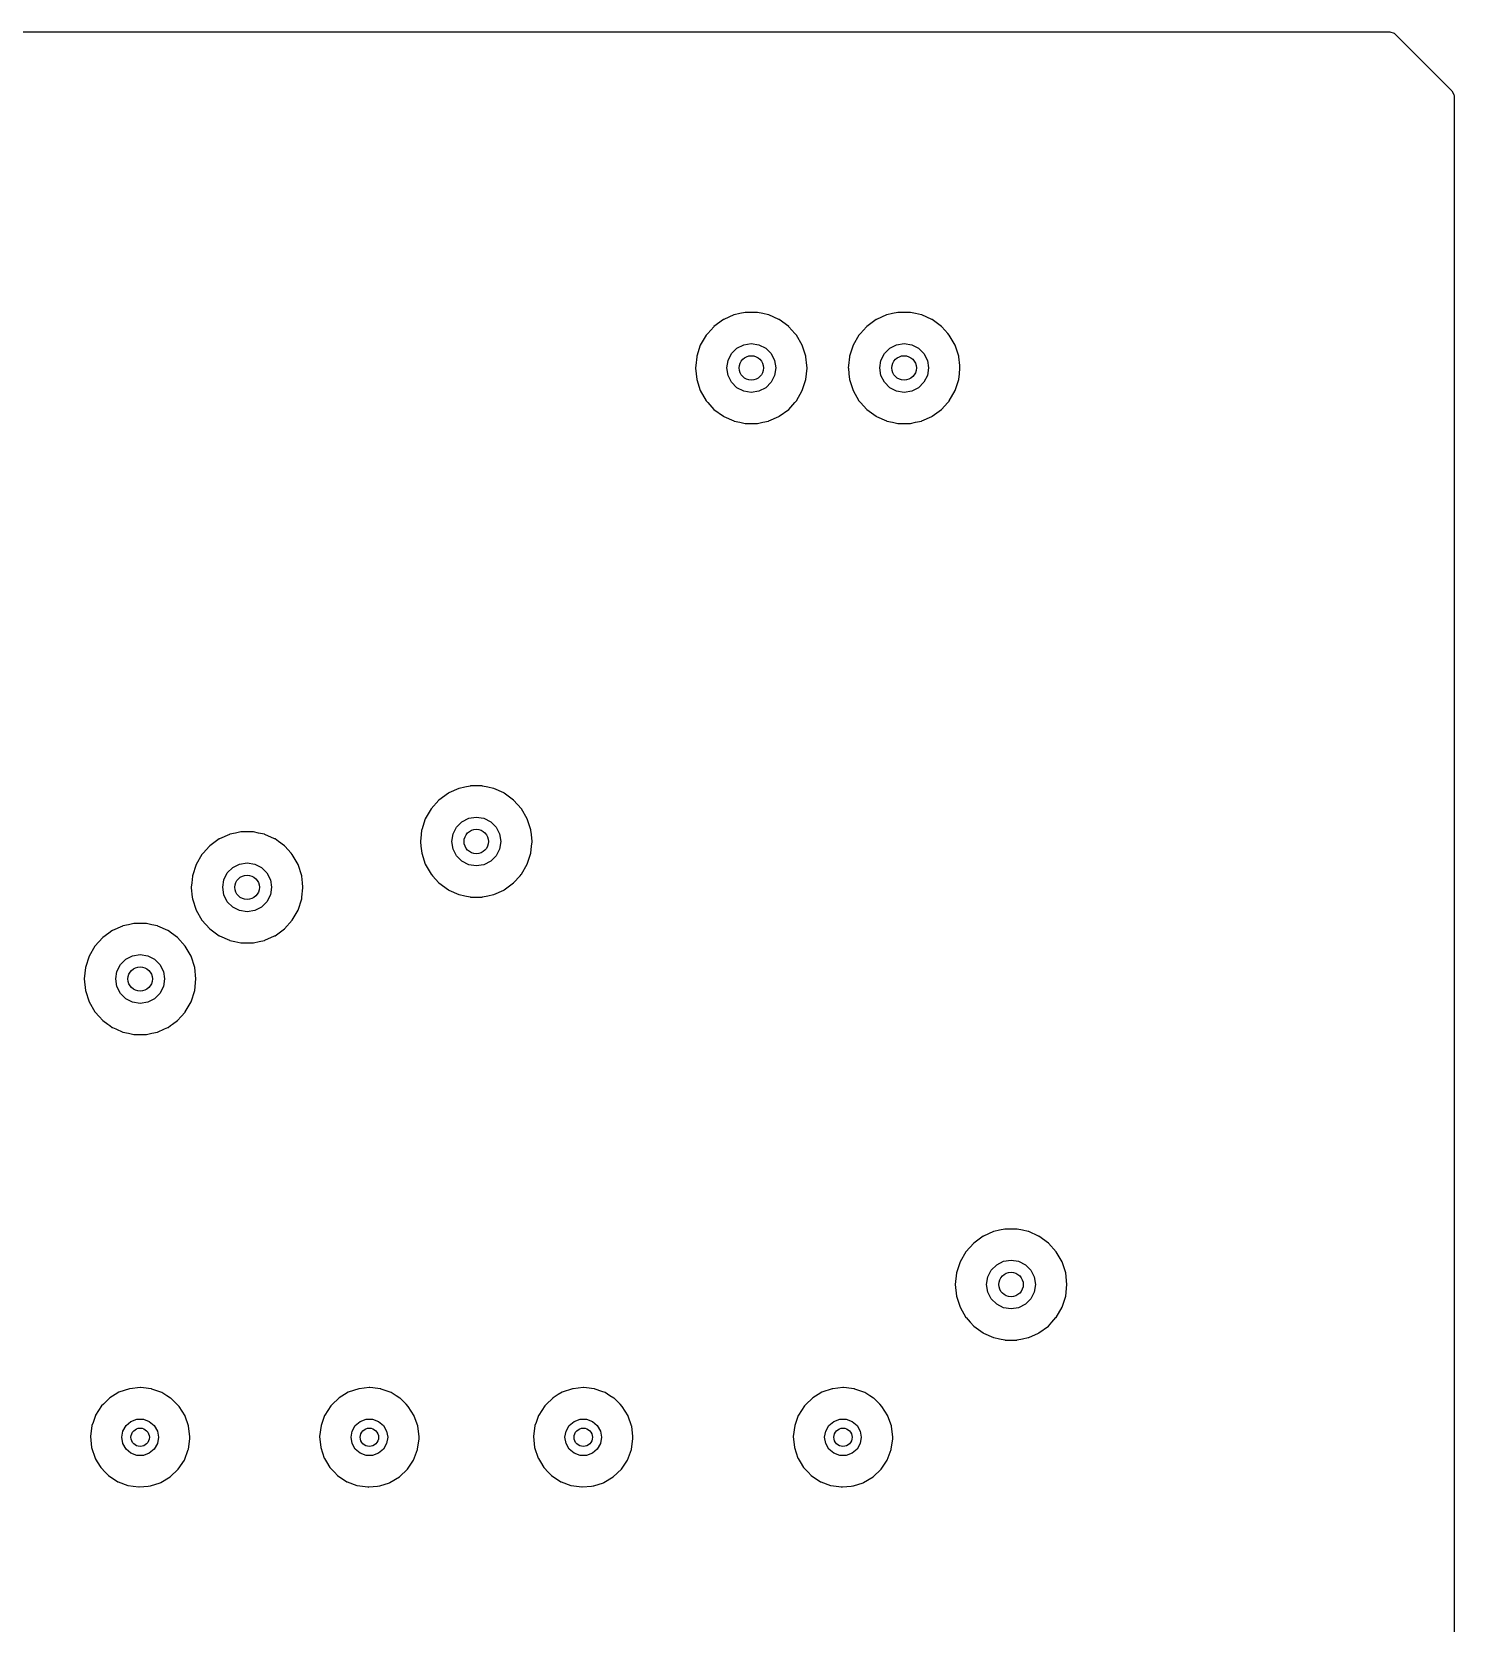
# Model space of a CAD drawing. Extents: x 1.86 to 8.44, y -4.92 to -0.87.
# Drawn here: x 3.67 to 4.587, y -3.889 to -2.864 of the extents above; entities that cross this region are included whole.
import ezdxf

# ---------------------------------------------------------------- set-up
doc = ezdxf.new("R2010")
doc.units = 0
doc.header["$MEASUREMENT"] = 0
doc.layers.add('BLACK', color=7, linetype='CONTINUOUS')

msp = doc.modelspace()

# ---------------------------------------------------------------- linework, layer by layer
at = {"layer": 'BLACK', "linetype": 'CONTINUOUS'}
for p, q in [((2.23338, -2.86417), (4.54519, -2.86417)), ((4.54519, -2.86417), (4.54787, -2.86496)), ((4.54787, -2.86496), (4.5487, -2.86563)), ((4.5487, -2.86563), (4.58516, -2.90209)), ((4.58516, -2.90209), (4.5865, -2.90454)), ((4.5865, -2.90454), (4.58661, -2.9056)), ((4.58661, -2.9056), (4.58661, -4.40945)), ((4.12984, -3.04499), (4.12642, -3.04572)), ((4.1301, -3.04494), (4.12984, -3.04499)), ((4.12984, -3.04499), (4.12984, -3.04499)), ((4.13762, -3.04494), (4.1301, -3.04494)), ((4.13787, -3.04499), (4.13762, -3.04494)), ((4.14129, -3.04572), (4.13787, -3.04499)), ((4.13787, -3.04499), (4.13787, -3.04499)), ((4.22827, -3.04499), (4.22485, -3.04572)), ((4.22852, -3.04494), (4.22827, -3.04499)), ((4.22827, -3.04499), (4.22827, -3.04499)), ((4.23604, -3.04494), (4.22852, -3.04494)), ((4.2363, -3.04499), (4.23604, -3.04494)), ((4.23972, -3.04572), (4.2363, -3.04499)), ((4.2363, -3.04499), (4.2363, -3.04499)), ((4.10962, -3.05417), (4.10577, -3.05845)), ((4.10979, -3.05398), (4.10962, -3.05417)), ((4.10962, -3.05417), (4.10962, -3.05417)), ((4.11588, -3.04956), (4.10979, -3.05398)), ((4.11611, -3.04946), (4.11588, -3.04956)), ((4.12251, -3.04661), (4.11611, -3.04946)), ((4.11611, -3.04946), (4.11611, -3.04946)), ((4.12274, -3.0465), (4.12251, -3.04661)), ((4.12251, -3.04661), (4.12251, -3.04661)), ((4.12642, -3.04572), (4.12274, -3.0465)), ((4.14497, -3.0465), (4.14129, -3.04572)), ((4.14521, -3.04661), (4.14497, -3.0465)), ((4.1516, -3.04946), (4.14521, -3.04661)), ((4.14521, -3.04661), (4.14521, -3.04661)), ((4.15184, -3.04956), (4.1516, -3.04946)), ((4.1516, -3.04946), (4.1516, -3.04946)), ((4.15792, -3.05398), (4.15184, -3.04956)), ((4.1581, -3.05417), (4.15792, -3.05398)), ((4.16195, -3.05845), (4.1581, -3.05417)), ((4.1581, -3.05417), (4.1581, -3.05417)), ((4.20804, -3.05417), (4.2042, -3.05845)), ((4.20822, -3.05398), (4.20804, -3.05417)), ((4.20804, -3.05417), (4.20804, -3.05417)), ((4.2143, -3.04956), (4.20822, -3.05398)), ((4.21454, -3.04946), (4.2143, -3.04956)), ((4.22093, -3.04661), (4.21454, -3.04946)), ((4.21454, -3.04946), (4.21454, -3.04946)), ((4.22117, -3.0465), (4.22093, -3.04661)), ((4.22093, -3.04661), (4.22093, -3.04661)), ((4.22485, -3.04572), (4.22117, -3.0465)), ((4.2434, -3.0465), (4.23972, -3.04572)), ((4.24363, -3.04661), (4.2434, -3.0465)), ((4.25003, -3.04946), (4.24363, -3.04661)), ((4.24363, -3.04661), (4.24363, -3.04661)), ((4.25027, -3.04956), (4.25003, -3.04946)), ((4.25003, -3.04946), (4.25003, -3.04946)), ((4.25635, -3.05398), (4.25027, -3.04956)), ((4.25652, -3.05417), (4.25635, -3.05398)), ((4.26037, -3.05845), (4.25652, -3.05417)), ((4.25652, -3.05417), (4.25652, -3.05417)), ((4.10476, -3.05957), (4.101, -3.06608)), ((4.10577, -3.05845), (4.10476, -3.05957)), ((4.12899, -3.06573), (4.13386, -3.06496)), ((4.13386, -3.06496), (4.13872, -3.06573)), ((4.16295, -3.05957), (4.16195, -3.05845)), ((4.16671, -3.06608), (4.16295, -3.05957)), ((4.20319, -3.05957), (4.19943, -3.06608)), ((4.2042, -3.05845), (4.20319, -3.05957)), ((4.22742, -3.06573), (4.23228, -3.06496)), ((4.23228, -3.06496), (4.23715, -3.06573)), ((4.26138, -3.05957), (4.26037, -3.05845)), ((4.26514, -3.06608), (4.26138, -3.05957)), ((4.09865, -3.07349), (4.09806, -3.07909)), ((4.09868, -3.07323), (4.09865, -3.07349)), ((4.09865, -3.07349), (4.09865, -3.07349)), ((4.101, -3.06608), (4.09868, -3.07323)), ((4.11888, -3.07584), (4.12112, -3.07145)), ((4.12112, -3.07145), (4.1246, -3.06797)), ((4.1246, -3.06797), (4.12899, -3.06573)), ((4.13872, -3.06573), (4.14311, -3.06797)), ((4.14311, -3.06797), (4.1466, -3.07145)), ((4.1466, -3.07145), (4.14884, -3.07584)), ((4.16904, -3.07323), (4.16671, -3.06608)), ((4.16906, -3.07349), (4.16904, -3.07323)), ((4.16906, -3.07349), (4.16906, -3.07349)), ((4.16965, -3.07909), (4.16906, -3.07349)), ((4.19708, -3.07349), (4.19649, -3.07909)), ((4.1971, -3.07323), (4.19708, -3.07349)), ((4.19708, -3.07349), (4.19708, -3.07349)), ((4.19943, -3.06608), (4.1971, -3.07323)), ((4.21731, -3.07584), (4.21954, -3.07145)), ((4.21954, -3.07145), (4.22303, -3.06797)), ((4.22303, -3.06797), (4.22742, -3.06573)), ((4.23715, -3.06573), (4.24154, -3.06797)), ((4.24154, -3.06797), (4.24502, -3.07145)), ((4.24502, -3.07145), (4.24726, -3.07584)), ((4.26746, -3.07323), (4.26514, -3.06608)), ((4.26749, -3.07349), (4.26746, -3.07323)), ((4.26808, -3.07909), (4.26749, -3.07349)), ((4.26749, -3.07349), (4.26749, -3.07349)), ((4.09806, -3.07909), (4.09789, -3.08071)), ((4.09789, -3.08071), (4.09792, -3.08097)), ((4.09792, -3.08097), (4.09829, -3.08446)), ((4.09829, -3.08446), (4.09868, -3.08819)), ((4.11811, -3.08071), (4.11888, -3.07584)), ((4.11888, -3.08558), (4.11811, -3.08071)), ((4.12112, -3.08997), (4.11888, -3.08558)), ((4.14884, -3.08558), (4.1466, -3.08997)), ((4.14884, -3.07584), (4.14961, -3.08071)), ((4.14961, -3.08071), (4.14884, -3.08558)), ((4.16904, -3.08819), (4.16943, -3.08446)), ((4.16943, -3.08446), (4.1698, -3.08097)), ((4.16982, -3.08071), (4.16965, -3.07909)), ((4.1698, -3.08097), (4.16982, -3.08071)), ((4.19649, -3.07909), (4.19632, -3.08071)), ((4.19632, -3.08071), (4.19635, -3.08097)), ((4.19635, -3.08097), (4.19671, -3.08446)), ((4.19671, -3.08446), (4.1971, -3.08819)), ((4.21654, -3.08071), (4.21731, -3.07584)), ((4.21731, -3.08558), (4.21654, -3.08071)), ((4.21954, -3.08997), (4.21731, -3.08558)), ((4.24726, -3.08558), (4.24502, -3.08997)), ((4.24726, -3.07584), (4.24803, -3.08071)), ((4.24803, -3.08071), (4.24726, -3.08558)), ((4.26746, -3.08819), (4.26785, -3.08446)), ((4.26785, -3.08446), (4.26822, -3.08097)), ((4.26825, -3.08071), (4.26808, -3.07909)), ((4.26822, -3.08097), (4.26825, -3.08071)), ((4.09868, -3.08819), (4.101, -3.09534)), ((4.101, -3.09534), (4.10476, -3.10185)), ((4.1246, -3.09345), (4.12112, -3.08997)), ((4.12899, -3.09569), (4.1246, -3.09345)), ((4.13386, -3.09646), (4.12899, -3.09569)), ((4.13872, -3.09569), (4.13386, -3.09646)), ((4.14311, -3.09345), (4.13872, -3.09569)), ((4.1466, -3.08997), (4.14311, -3.09345)), ((4.16295, -3.10185), (4.16671, -3.09534)), ((4.16671, -3.09534), (4.16904, -3.08819)), ((4.1971, -3.08819), (4.19943, -3.09534)), ((4.19943, -3.09534), (4.20319, -3.10185)), ((4.22303, -3.09345), (4.21954, -3.08997)), ((4.22742, -3.09569), (4.22303, -3.09345)), ((4.23228, -3.09646), (4.22742, -3.09569)), ((4.23715, -3.09569), (4.23228, -3.09646)), ((4.24154, -3.09345), (4.23715, -3.09569)), ((4.24502, -3.08997), (4.24154, -3.09345)), ((4.26138, -3.10185), (4.26514, -3.09534)), ((4.26514, -3.09534), (4.26746, -3.08819)), ((4.10476, -3.10185), (4.10494, -3.10204)), ((4.10494, -3.10204), (4.10494, -3.10204)), ((4.10494, -3.10204), (4.10578, -3.10298)), ((4.10578, -3.10298), (4.10979, -3.10744)), ((4.15792, -3.10744), (4.16193, -3.10298)), ((4.16193, -3.10298), (4.16278, -3.10204)), ((4.16278, -3.10204), (4.16295, -3.10185)), ((4.16278, -3.10204), (4.16278, -3.10204)), ((4.20319, -3.10185), (4.20336, -3.10204)), ((4.20336, -3.10204), (4.20336, -3.10204)), ((4.20336, -3.10204), (4.20421, -3.10298)), ((4.20421, -3.10298), (4.20822, -3.10744)), ((4.25635, -3.10744), (4.26036, -3.10298)), ((4.26036, -3.10298), (4.26121, -3.10204)), ((4.26121, -3.10204), (4.26138, -3.10185)), ((4.26121, -3.10204), (4.26121, -3.10204)), ((4.10979, -3.10744), (4.11588, -3.11186)), ((4.11588, -3.11186), (4.11611, -3.11196)), ((4.11611, -3.11196), (4.11611, -3.11196)), ((4.11611, -3.11196), (4.12251, -3.11481)), ((4.12251, -3.11481), (4.12274, -3.11491)), ((4.12274, -3.11491), (4.12642, -3.11569)), ((4.12642, -3.11569), (4.12984, -3.11642)), ((4.12984, -3.11642), (4.12984, -3.11642)), ((4.12984, -3.11642), (4.1301, -3.11648)), ((4.1301, -3.11648), (4.13762, -3.11648)), ((4.13762, -3.11648), (4.13787, -3.11642)), ((4.13787, -3.11642), (4.14129, -3.11569)), ((4.13787, -3.11642), (4.13787, -3.11642)), ((4.14129, -3.11569), (4.14497, -3.11491)), ((4.14497, -3.11491), (4.14521, -3.11481)), ((4.14521, -3.11481), (4.1516, -3.11196)), ((4.1516, -3.11196), (4.15184, -3.11186)), ((4.1516, -3.11196), (4.1516, -3.11196)), ((4.15184, -3.11186), (4.15792, -3.10744)), ((4.20822, -3.10744), (4.2143, -3.11186)), ((4.2143, -3.11186), (4.21454, -3.11196)), ((4.21454, -3.11196), (4.21454, -3.11196)), ((4.21454, -3.11196), (4.22093, -3.11481)), ((4.22093, -3.11481), (4.22117, -3.11491)), ((4.22117, -3.11491), (4.22485, -3.11569)), ((4.22485, -3.11569), (4.22827, -3.11642)), ((4.22827, -3.11642), (4.22827, -3.11642)), ((4.22827, -3.11642), (4.22852, -3.11648)), ((4.22852, -3.11648), (4.23604, -3.11648)), ((4.23604, -3.11648), (4.2363, -3.11642)), ((4.2363, -3.11642), (4.23972, -3.11569)), ((4.2363, -3.11642), (4.2363, -3.11642)), ((4.23972, -3.11569), (4.2434, -3.11491)), ((4.2434, -3.11491), (4.24363, -3.11481)), ((4.24363, -3.11481), (4.25003, -3.11196)), ((4.25003, -3.11196), (4.25027, -3.11186)), ((4.25003, -3.11196), (4.25003, -3.11196)), ((4.25027, -3.11186), (4.25635, -3.10744)), ((3.94534, -3.35173), (3.93895, -3.35457)), ((3.94558, -3.35162), (3.94534, -3.35173)), ((3.94534, -3.35173), (3.94534, -3.35173)), ((3.94926, -3.35084), (3.94558, -3.35162)), ((3.95268, -3.35011), (3.94926, -3.35084)), ((3.95293, -3.35006), (3.95268, -3.35011)), ((3.95268, -3.35011), (3.95268, -3.35011)), ((3.96045, -3.35006), (3.95293, -3.35006)), ((3.96071, -3.35011), (3.96045, -3.35006)), ((3.96413, -3.35084), (3.96071, -3.35011)), ((3.96071, -3.35011), (3.96071, -3.35011)), ((3.96781, -3.35162), (3.96413, -3.35084)), ((3.96804, -3.35173), (3.96781, -3.35162)), ((3.97444, -3.35457), (3.96804, -3.35173)), ((3.96804, -3.35173), (3.96804, -3.35173)), ((3.93263, -3.3591), (3.9276, -3.36469)), ((3.93871, -3.35468), (3.93263, -3.3591)), ((3.93895, -3.35457), (3.93871, -3.35468)), ((3.93895, -3.35457), (3.93895, -3.35457)), ((3.97468, -3.35468), (3.97444, -3.35457)), ((3.97444, -3.35457), (3.97444, -3.35457)), ((3.98076, -3.3591), (3.97468, -3.35468)), ((3.98579, -3.36469), (3.98076, -3.3591)), ((3.92384, -3.3712), (3.92151, -3.37835)), ((3.9276, -3.36469), (3.92384, -3.3712)), ((3.94395, -3.37657), (3.94744, -3.37309)), ((3.94744, -3.37309), (3.95183, -3.37085)), ((3.95183, -3.37085), (3.95669, -3.37008)), ((3.95669, -3.37008), (3.96156, -3.37085)), ((3.96156, -3.37085), (3.96595, -3.37309)), ((3.96595, -3.37309), (3.96943, -3.37657)), ((3.98955, -3.3712), (3.98579, -3.36469)), ((3.99187, -3.37835), (3.98955, -3.3712)), ((3.7977, -3.38126), (3.79131, -3.3841)), ((3.79794, -3.38115), (3.7977, -3.38126)), ((3.7977, -3.38126), (3.7977, -3.38126)), ((3.80162, -3.38037), (3.79794, -3.38115)), ((3.80504, -3.37964), (3.80162, -3.38037)), ((3.8053, -3.37959), (3.80504, -3.37964)), ((3.80504, -3.37964), (3.80504, -3.37964)), ((3.81281, -3.37959), (3.8053, -3.37959)), ((3.81307, -3.37964), (3.81281, -3.37959)), ((3.81649, -3.38037), (3.81307, -3.37964)), ((3.81307, -3.37964), (3.81307, -3.37964)), ((3.82017, -3.38115), (3.81649, -3.38037)), ((3.82041, -3.38126), (3.82017, -3.38115)), ((3.8268, -3.3841), (3.82041, -3.38126)), ((3.82041, -3.38126), (3.82041, -3.38126)), ((3.92121, -3.38126), (3.92073, -3.38583)), ((3.92149, -3.37861), (3.92121, -3.38126)), ((3.92151, -3.37835), (3.92149, -3.37861)), ((3.92149, -3.37861), (3.92149, -3.37861)), ((3.94094, -3.38583), (3.94172, -3.38096)), ((3.94172, -3.38096), (3.94395, -3.37657)), ((3.96943, -3.37657), (3.97167, -3.38096)), ((3.97167, -3.38096), (3.97244, -3.38583)), ((3.9919, -3.37861), (3.99187, -3.37835)), ((3.99218, -3.38126), (3.9919, -3.37861)), ((3.9919, -3.37861), (3.9919, -3.37861)), ((3.99266, -3.38583), (3.99218, -3.38126)), ((3.78078, -3.3933), (3.77996, -3.39421)), ((3.78482, -3.38882), (3.78078, -3.3933)), ((3.78499, -3.38863), (3.78482, -3.38882)), ((3.78482, -3.38882), (3.78482, -3.38882)), ((3.79107, -3.38421), (3.78499, -3.38863)), ((3.79131, -3.3841), (3.79107, -3.38421)), ((3.79131, -3.3841), (3.79131, -3.3841)), ((3.82704, -3.38421), (3.8268, -3.3841)), ((3.8268, -3.3841), (3.8268, -3.3841)), ((3.82927, -3.38583), (3.82704, -3.38421)), ((3.83312, -3.38863), (3.82927, -3.38583)), ((3.83329, -3.38882), (3.83312, -3.38863)), ((3.83733, -3.3933), (3.83329, -3.38882)), ((3.83329, -3.38882), (3.83329, -3.38882)), ((3.83815, -3.39421), (3.83733, -3.3933)), ((3.92073, -3.38583), (3.92076, -3.38609)), ((3.92076, -3.38609), (3.92104, -3.38882)), ((3.92104, -3.38882), (3.92151, -3.3933)), ((3.92151, -3.3933), (3.92384, -3.40045)), ((3.94172, -3.39069), (3.94094, -3.38583)), ((3.94395, -3.39508), (3.94172, -3.39069)), ((3.97167, -3.39069), (3.96943, -3.39508)), ((3.97244, -3.38583), (3.97167, -3.39069)), ((3.98955, -3.40045), (3.99187, -3.3933)), ((3.99187, -3.3933), (3.99234, -3.38882)), ((3.99234, -3.38882), (3.99263, -3.38609)), ((3.99263, -3.38609), (3.99266, -3.38583)), ((3.7762, -3.40073), (3.77388, -3.40788)), ((3.77996, -3.39421), (3.7762, -3.40073)), ((3.79631, -3.4061), (3.7998, -3.40261)), ((3.7998, -3.40261), (3.80419, -3.40038)), ((3.80419, -3.40038), (3.80906, -3.39961)), ((3.80906, -3.39961), (3.81392, -3.40038)), ((3.81392, -3.40038), (3.81831, -3.40261)), ((3.81831, -3.40261), (3.8218, -3.4061)), ((3.84191, -3.40073), (3.83815, -3.39421)), ((3.84423, -3.40788), (3.84191, -3.40073)), ((3.92384, -3.40045), (3.9276, -3.40697)), ((3.94744, -3.39857), (3.94395, -3.39508)), ((3.95183, -3.4008), (3.94744, -3.39857)), ((3.95669, -3.40157), (3.95183, -3.4008)), ((3.96156, -3.4008), (3.95669, -3.40157)), ((3.96595, -3.39857), (3.96156, -3.4008)), ((3.96943, -3.39508), (3.96595, -3.39857)), ((3.98579, -3.40697), (3.98955, -3.40045)), ((3.77338, -3.41255), (3.77309, -3.41535)), ((3.77385, -3.40814), (3.77338, -3.41255)), ((3.77388, -3.40788), (3.77385, -3.40814)), ((3.77385, -3.40814), (3.77385, -3.40814)), ((3.79331, -3.41535), (3.79408, -3.41049)), ((3.79408, -3.41049), (3.79631, -3.4061)), ((3.8218, -3.4061), (3.82403, -3.41049)), ((3.82403, -3.41049), (3.8248, -3.41535)), ((3.84426, -3.40814), (3.84423, -3.40788)), ((3.84473, -3.41255), (3.84426, -3.40814)), ((3.84426, -3.40814), (3.84426, -3.40814)), ((3.84502, -3.41535), (3.84473, -3.41255)), ((3.9276, -3.40697), (3.92777, -3.40716)), ((3.92777, -3.40716), (3.92777, -3.40716)), ((3.92777, -3.40716), (3.9285, -3.40797)), ((3.9285, -3.40797), (3.93263, -3.41255)), ((3.93263, -3.41255), (3.93871, -3.41697)), ((3.97468, -3.41697), (3.98076, -3.41255)), ((3.98076, -3.41255), (3.98488, -3.40797)), ((3.98488, -3.40797), (3.98562, -3.40716)), ((3.98562, -3.40716), (3.98579, -3.40697)), ((3.98562, -3.40716), (3.98562, -3.40716)), ((3.77309, -3.41535), (3.77312, -3.41561)), ((3.77312, -3.41561), (3.77375, -3.42164)), ((3.77375, -3.42164), (3.77388, -3.42283)), ((3.77388, -3.42283), (3.7762, -3.42998)), ((3.79408, -3.42022), (3.79331, -3.41535)), ((3.79631, -3.42461), (3.79408, -3.42022)), ((3.82403, -3.42022), (3.8218, -3.42461)), ((3.8248, -3.41535), (3.82403, -3.42022)), ((3.84191, -3.42998), (3.84423, -3.42283)), ((3.84423, -3.42283), (3.84436, -3.42164)), ((3.84436, -3.42164), (3.84499, -3.41561)), ((3.84499, -3.41561), (3.84502, -3.41535)), ((3.93871, -3.41697), (3.93895, -3.41708)), ((3.93895, -3.41708), (3.93895, -3.41708)), ((3.93895, -3.41708), (3.94534, -3.41993)), ((3.94534, -3.41993), (3.94558, -3.42003)), ((3.94558, -3.42003), (3.94926, -3.42081)), ((3.94926, -3.42081), (3.95268, -3.42154)), ((3.95268, -3.42154), (3.95268, -3.42154)), ((3.95268, -3.42154), (3.95293, -3.42159)), ((3.95293, -3.42159), (3.96045, -3.42159)), ((3.96045, -3.42159), (3.96071, -3.42154)), ((3.96071, -3.42154), (3.96413, -3.42081)), ((3.96071, -3.42154), (3.96071, -3.42154)), ((3.96413, -3.42081), (3.96781, -3.42003)), ((3.96781, -3.42003), (3.96804, -3.41993)), ((3.96804, -3.41993), (3.97444, -3.41708)), ((3.97444, -3.41708), (3.97468, -3.41697)), ((3.97444, -3.41708), (3.97444, -3.41708)), ((3.7762, -3.42998), (3.77996, -3.43649)), ((3.7998, -3.42809), (3.79631, -3.42461)), ((3.80419, -3.43033), (3.7998, -3.42809)), ((3.80906, -3.4311), (3.80419, -3.43033)), ((3.81392, -3.43033), (3.80906, -3.4311)), ((3.81831, -3.42809), (3.81392, -3.43033)), ((3.8218, -3.42461), (3.81831, -3.42809)), ((3.83815, -3.43649), (3.84191, -3.42998)), ((3.71999, -3.44485), (3.71609, -3.44768)), ((3.72196, -3.44342), (3.71999, -3.44485)), ((3.72218, -3.44326), (3.72196, -3.44342)), ((3.72196, -3.44342), (3.72196, -3.44342)), ((3.72241, -3.44316), (3.72218, -3.44326)), ((3.72881, -3.44031), (3.72241, -3.44316)), ((3.72241, -3.44316), (3.72241, -3.44316)), ((3.72904, -3.4402), (3.72881, -3.44031)), ((3.72881, -3.44031), (3.72881, -3.44031)), ((3.73272, -3.43942), (3.72904, -3.4402)), ((3.73614, -3.4387), (3.73272, -3.43942)), ((3.7364, -3.43864), (3.73614, -3.4387)), ((3.73614, -3.4387), (3.73614, -3.4387)), ((3.74392, -3.43864), (3.7364, -3.43864)), ((3.74417, -3.4387), (3.74392, -3.43864)), ((3.74759, -3.43942), (3.74417, -3.4387)), ((3.74417, -3.4387), (3.74417, -3.4387)), ((3.75127, -3.4402), (3.74759, -3.43942)), ((3.75151, -3.44031), (3.75127, -3.4402)), ((3.7579, -3.44316), (3.75151, -3.44031)), ((3.75151, -3.44031), (3.75151, -3.44031)), ((3.75814, -3.44326), (3.7579, -3.44316)), ((3.7579, -3.44316), (3.7579, -3.44316)), ((3.75835, -3.44342), (3.75814, -3.44326)), ((3.76032, -3.44485), (3.75835, -3.44342)), ((3.75835, -3.44342), (3.75835, -3.44342)), ((3.76422, -3.44768), (3.76032, -3.44485)), ((3.77996, -3.43649), (3.78499, -3.44208)), ((3.78499, -3.44208), (3.79107, -3.4465)), ((3.82704, -3.4465), (3.83312, -3.44208)), ((3.83312, -3.44208), (3.83815, -3.43649)), ((3.71106, -3.45327), (3.7073, -3.45978)), ((3.71609, -3.44768), (3.71106, -3.45327)), ((3.76925, -3.45327), (3.76422, -3.44768)), ((3.77301, -3.45978), (3.76925, -3.45327)), ((3.79107, -3.4465), (3.79131, -3.44661)), ((3.79131, -3.44661), (3.79131, -3.44661)), ((3.79131, -3.44661), (3.7977, -3.44945)), ((3.7977, -3.44945), (3.79794, -3.44956)), ((3.79794, -3.44956), (3.80121, -3.45025)), ((3.80121, -3.45025), (3.80504, -3.45107)), ((3.80504, -3.45107), (3.80504, -3.45107)), ((3.80504, -3.45107), (3.8053, -3.45112)), ((3.8053, -3.45112), (3.81281, -3.45112)), ((3.81281, -3.45112), (3.81307, -3.45107)), ((3.81307, -3.45107), (3.8169, -3.45025)), ((3.81307, -3.45107), (3.81307, -3.45107)), ((3.8169, -3.45025), (3.82017, -3.44956)), ((3.82017, -3.44956), (3.82041, -3.44945)), ((3.82041, -3.44945), (3.8268, -3.44661)), ((3.8268, -3.44661), (3.82704, -3.4465)), ((3.8268, -3.44661), (3.8268, -3.44661)), ((3.7073, -3.45978), (3.70498, -3.46693)), ((3.72518, -3.46954), (3.72742, -3.46515)), ((3.72742, -3.46515), (3.7309, -3.46167)), ((3.7309, -3.46167), (3.73529, -3.45943)), ((3.73529, -3.45943), (3.74016, -3.45866)), ((3.74016, -3.45866), (3.74502, -3.45943)), ((3.74502, -3.45943), (3.74941, -3.46167)), ((3.74941, -3.46167), (3.7529, -3.46515)), ((3.7529, -3.46515), (3.75513, -3.46954)), ((3.77534, -3.46693), (3.77301, -3.45978)), ((3.70498, -3.46693), (3.70419, -3.47441)), ((3.70419, -3.47441), (3.70498, -3.48189)), ((3.72441, -3.47441), (3.72518, -3.46954)), ((3.72518, -3.47928), (3.72441, -3.47441)), ((3.75513, -3.46954), (3.75591, -3.47441)), ((3.75591, -3.47441), (3.75513, -3.47928)), ((3.77612, -3.47441), (3.77534, -3.46693)), ((3.77534, -3.48189), (3.77612, -3.47441)), ((3.70498, -3.48189), (3.7073, -3.48904)), ((3.72742, -3.48367), (3.72518, -3.47928)), ((3.7309, -3.48715), (3.72742, -3.48367)), ((3.7529, -3.48367), (3.74941, -3.48715)), ((3.75513, -3.47928), (3.7529, -3.48367)), ((3.77301, -3.48904), (3.77534, -3.48189)), ((3.7073, -3.48904), (3.71106, -3.49555)), ((3.71106, -3.49555), (3.71124, -3.49574)), ((3.71124, -3.49574), (3.71124, -3.49574)), ((3.71124, -3.49574), (3.71379, -3.49858)), ((3.73529, -3.48939), (3.7309, -3.48715)), ((3.74016, -3.49016), (3.73529, -3.48939)), ((3.74502, -3.48939), (3.74016, -3.49016)), ((3.74941, -3.48715), (3.74502, -3.48939)), ((3.76653, -3.49858), (3.76908, -3.49574)), ((3.76908, -3.49574), (3.76925, -3.49555)), ((3.76908, -3.49574), (3.76908, -3.49574)), ((3.76925, -3.49555), (3.77301, -3.48904)), ((3.71379, -3.49858), (3.71609, -3.50114)), ((3.71609, -3.50114), (3.71939, -3.50353)), ((3.71939, -3.50353), (3.72066, -3.50446)), ((3.72066, -3.50446), (3.72218, -3.50556)), ((3.72218, -3.50556), (3.72241, -3.50566)), ((3.72241, -3.50566), (3.72241, -3.50566)), ((3.72241, -3.50566), (3.72443, -3.50656)), ((3.75588, -3.50656), (3.7579, -3.50566)), ((3.7579, -3.50566), (3.75814, -3.50556)), ((3.7579, -3.50566), (3.7579, -3.50566)), ((3.75814, -3.50556), (3.75965, -3.50446)), ((3.75965, -3.50446), (3.76092, -3.50353)), ((3.76092, -3.50353), (3.76422, -3.50114)), ((3.76422, -3.50114), (3.76653, -3.49858)), ((3.72443, -3.50656), (3.72904, -3.50861)), ((3.72904, -3.50861), (3.73272, -3.5094)), ((3.73272, -3.5094), (3.73614, -3.51012)), ((3.73614, -3.51012), (3.73614, -3.51012)), ((3.73614, -3.51012), (3.7364, -3.51018)), ((3.7364, -3.51018), (3.74392, -3.51018)), ((3.74392, -3.51018), (3.74417, -3.51012)), ((3.74417, -3.51012), (3.74759, -3.5094)), ((3.74417, -3.51012), (3.74417, -3.51012)), ((3.74759, -3.5094), (3.75127, -3.50861)), ((3.75127, -3.50861), (3.75588, -3.50656)), ((4.28983, -3.63716), (4.28344, -3.64001)), ((4.29007, -3.63706), (4.28983, -3.63716)), ((4.28983, -3.63716), (4.28983, -3.63716)), ((4.29374, -3.63627), (4.29007, -3.63706)), ((4.29717, -3.63555), (4.29374, -3.63627)), ((4.29742, -3.63549), (4.29717, -3.63555)), ((4.29717, -3.63555), (4.29717, -3.63555)), ((4.30494, -3.63549), (4.29742, -3.63549)), ((4.30519, -3.63555), (4.30494, -3.63549)), ((4.30862, -3.63627), (4.30519, -3.63555)), ((4.30519, -3.63555), (4.30519, -3.63555)), ((4.31229, -3.63706), (4.30862, -3.63627)), ((4.31253, -3.63716), (4.31229, -3.63706)), ((4.31893, -3.64001), (4.31253, -3.63716)), ((4.31253, -3.63716), (4.31253, -3.63716)), ((4.27712, -3.64453), (4.27209, -3.65012)), ((4.2832, -3.64011), (4.27712, -3.64453)), ((4.28344, -3.64001), (4.2832, -3.64011)), ((4.28344, -3.64001), (4.28344, -3.64001)), ((4.31916, -3.64011), (4.31893, -3.64001)), ((4.31893, -3.64001), (4.31893, -3.64001)), ((4.32525, -3.64453), (4.31916, -3.64011)), ((4.33028, -3.65012), (4.32525, -3.64453)), ((4.26833, -3.65663), (4.266, -3.66378)), ((4.27209, -3.65012), (4.26833, -3.65663)), ((4.28844, -3.662), (4.29192, -3.65852)), ((4.29192, -3.65852), (4.29631, -3.65628)), ((4.29631, -3.65628), (4.30118, -3.65551)), ((4.30118, -3.65551), (4.30605, -3.65628)), ((4.30605, -3.65628), (4.31044, -3.65852)), ((4.31044, -3.65852), (4.31392, -3.662)), ((4.33404, -3.65663), (4.33028, -3.65012)), ((4.33636, -3.66378), (4.33404, -3.65663)), ((4.266, -3.66378), (4.26522, -3.67126)), ((4.28543, -3.67126), (4.2862, -3.66639)), ((4.2862, -3.66639), (4.28844, -3.662)), ((4.31392, -3.662), (4.31616, -3.66639)), ((4.31616, -3.66639), (4.31693, -3.67126)), ((4.33715, -3.67126), (4.33636, -3.66378)), ((4.26522, -3.67126), (4.266, -3.67874)), ((4.266, -3.67874), (4.26833, -3.68589)), ((4.2862, -3.67613), (4.28543, -3.67126)), ((4.28844, -3.68052), (4.2862, -3.67613)), ((4.29192, -3.684), (4.28844, -3.68052)), ((4.31392, -3.68052), (4.31044, -3.684)), ((4.31616, -3.67613), (4.31392, -3.68052)), ((4.31693, -3.67126), (4.31616, -3.67613)), ((4.33404, -3.68589), (4.33636, -3.67874)), ((4.33636, -3.67874), (4.33715, -3.67126)), ((4.26833, -3.68589), (4.27209, -3.6924)), ((4.29631, -3.68624), (4.29192, -3.684)), ((4.30118, -3.68701), (4.29631, -3.68624)), ((4.30605, -3.68624), (4.30118, -3.68701)), ((4.31044, -3.684), (4.30605, -3.68624)), ((4.33028, -3.6924), (4.33404, -3.68589)), ((4.27209, -3.6924), (4.27226, -3.69259)), ((4.27226, -3.69259), (4.27226, -3.69259)), ((4.27226, -3.69259), (4.27482, -3.69544)), ((4.27482, -3.69544), (4.27712, -3.69799)), ((4.27712, -3.69799), (4.2832, -3.70241)), ((4.31916, -3.70241), (4.32525, -3.69799)), ((4.32525, -3.69799), (4.32754, -3.69544)), ((4.32754, -3.69544), (4.3301, -3.69259)), ((4.3301, -3.69259), (4.33028, -3.6924)), ((4.3301, -3.69259), (4.3301, -3.69259)), ((4.2832, -3.70241), (4.28344, -3.70251)), ((4.28344, -3.70251), (4.28344, -3.70251)), ((4.28344, -3.70251), (4.28983, -3.70536)), ((4.28983, -3.70536), (4.29007, -3.70546)), ((4.29007, -3.70546), (4.29374, -3.70625)), ((4.29374, -3.70625), (4.29717, -3.70697)), ((4.29717, -3.70697), (4.29717, -3.70697)), ((4.29717, -3.70697), (4.29742, -3.70703)), ((4.29742, -3.70703), (4.30494, -3.70703)), ((4.30494, -3.70703), (4.30519, -3.70697)), ((4.30519, -3.70697), (4.30862, -3.70625)), ((4.30519, -3.70697), (4.30519, -3.70697)), ((4.30862, -3.70625), (4.31229, -3.70546)), ((4.31229, -3.70546), (4.31253, -3.70536)), ((4.31253, -3.70536), (4.31893, -3.70251)), ((4.31893, -3.70251), (4.31916, -3.70241)), ((4.31893, -3.70251), (4.31893, -3.70251)), ((3.72406, -3.74221), (3.72067, -3.7443)), ((3.72652, -3.7407), (3.72406, -3.74221)), ((3.73328, -3.7384), (3.72652, -3.7407)), ((3.73355, -3.73837), (3.73328, -3.7384)), ((3.74011, -3.73768), (3.73355, -3.73837)), ((3.73355, -3.73837), (3.73355, -3.73837)), ((3.74038, -3.73765), (3.74011, -3.73768)), ((3.74011, -3.73768), (3.74011, -3.73768)), ((3.74235, -3.73789), (3.74038, -3.73765)), ((3.7472, -3.73847), (3.74235, -3.73789)), ((3.74747, -3.7385), (3.7472, -3.73847)), ((3.7472, -3.73847), (3.7472, -3.73847)), ((3.74773, -3.73859), (3.74747, -3.7385)), ((3.75222, -3.74019), (3.74773, -3.73859)), ((3.74773, -3.73859), (3.74773, -3.73859)), ((3.7542, -3.74089), (3.75222, -3.74019)), ((3.75737, -3.7429), (3.7542, -3.74089)), ((3.8717, -3.74221), (3.86831, -3.7443)), ((3.87416, -3.7407), (3.8717, -3.74221)), ((3.88092, -3.7384), (3.87416, -3.7407)), ((3.88119, -3.73837), (3.88092, -3.7384)), ((3.88774, -3.73768), (3.88119, -3.73837)), ((3.88119, -3.73837), (3.88119, -3.73837)), ((3.88802, -3.73765), (3.88774, -3.73768)), ((3.88774, -3.73768), (3.88774, -3.73768)), ((3.88999, -3.73789), (3.88802, -3.73765)), ((3.89483, -3.73847), (3.88999, -3.73789)), ((3.89511, -3.7385), (3.89483, -3.73847)), ((3.89483, -3.73847), (3.89483, -3.73847)), ((3.89537, -3.73859), (3.89511, -3.7385)), ((3.89986, -3.74019), (3.89537, -3.73859)), ((3.89537, -3.73859), (3.89537, -3.73859)), ((3.90184, -3.74089), (3.89986, -3.74019)), ((3.905, -3.7429), (3.90184, -3.74089)), ((4.00949, -3.74221), (4.00611, -3.7443)), ((4.01195, -3.7407), (4.00949, -3.74221)), ((4.01871, -3.7384), (4.01195, -3.7407)), ((4.01899, -3.73837), (4.01871, -3.7384)), ((4.02554, -3.73768), (4.01899, -3.73837)), ((4.01899, -3.73837), (4.01899, -3.73837)), ((4.02581, -3.73765), (4.02554, -3.73768)), ((4.02554, -3.73768), (4.02554, -3.73768)), ((4.02778, -3.73789), (4.02581, -3.73765)), ((4.03263, -3.73847), (4.02778, -3.73789)), ((4.03291, -3.7385), (4.03263, -3.73847)), ((4.03263, -3.73847), (4.03263, -3.73847)), ((4.03317, -3.73859), (4.03291, -3.7385)), ((4.03765, -3.74019), (4.03317, -3.73859)), ((4.03317, -3.73859), (4.03317, -3.73859)), ((4.03963, -3.74089), (4.03765, -3.74019)), ((4.0428, -3.7429), (4.03963, -3.74089)), ((4.17682, -3.74221), (4.17343, -3.7443)), ((4.17927, -3.7407), (4.17682, -3.74221)), ((4.18603, -3.7384), (4.17927, -3.7407)), ((4.18631, -3.73837), (4.18603, -3.7384)), ((4.19286, -3.73768), (4.18631, -3.73837)), ((4.18631, -3.73837), (4.18631, -3.73837)), ((4.19314, -3.73765), (4.19286, -3.73768)), ((4.19286, -3.73768), (4.19286, -3.73768)), ((4.19511, -3.73789), (4.19314, -3.73765)), ((4.19995, -3.73847), (4.19511, -3.73789)), ((4.20023, -3.7385), (4.19995, -3.73847)), ((4.19995, -3.73847), (4.19995, -3.73847)), ((4.20049, -3.73859), (4.20023, -3.7385)), ((4.20498, -3.74019), (4.20049, -3.73859)), ((4.20049, -3.73859), (4.20049, -3.73859)), ((4.20696, -3.74089), (4.20498, -3.74019)), ((4.21012, -3.7429), (4.20696, -3.74089)), ((3.71533, -3.74944), (3.71147, -3.75544)), ((3.71645, -3.74834), (3.71533, -3.74944)), ((3.72024, -3.74464), (3.71645, -3.74834)), ((3.72044, -3.74444), (3.72024, -3.74464)), ((3.72024, -3.74464), (3.72024, -3.74464)), ((3.72067, -3.7443), (3.72044, -3.74444)), ((3.72067, -3.7443), (3.72067, -3.7443)), ((3.75979, -3.74444), (3.75737, -3.7429)), ((3.76023, -3.74472), (3.75979, -3.74444)), ((3.76042, -3.74492), (3.76023, -3.74472)), ((3.76383, -3.74834), (3.76042, -3.74492)), ((3.76042, -3.74492), (3.76042, -3.74492)), ((3.76526, -3.74979), (3.76383, -3.74834)), ((3.76905, -3.75584), (3.76526, -3.74979)), ((3.86297, -3.74944), (3.8591, -3.75544)), ((3.86409, -3.74834), (3.86297, -3.74944)), ((3.86788, -3.74464), (3.86409, -3.74834)), ((3.86807, -3.74444), (3.86788, -3.74464)), ((3.86788, -3.74464), (3.86788, -3.74464)), ((3.86831, -3.7443), (3.86807, -3.74444)), ((3.86831, -3.7443), (3.86831, -3.7443)), ((3.90743, -3.74444), (3.905, -3.7429)), ((3.90787, -3.74472), (3.90743, -3.74444)), ((3.90806, -3.74492), (3.90787, -3.74472)), ((3.91146, -3.74834), (3.90806, -3.74492)), ((3.90806, -3.74492), (3.90806, -3.74492)), ((3.9129, -3.74979), (3.91146, -3.74834)), ((3.91668, -3.75584), (3.9129, -3.74979)), ((4.00077, -3.74944), (3.9969, -3.75544)), ((4.00189, -3.74834), (4.00077, -3.74944)), ((4.00567, -3.74464), (4.00189, -3.74834)), ((4.00587, -3.74444), (4.00567, -3.74464)), ((4.00567, -3.74464), (4.00567, -3.74464)), ((4.00611, -3.7443), (4.00587, -3.74444)), ((4.00611, -3.7443), (4.00611, -3.7443)), ((4.04522, -3.74444), (4.0428, -3.7429)), ((4.04566, -3.74472), (4.04522, -3.74444)), ((4.04586, -3.74492), (4.04566, -3.74472)), ((4.04926, -3.74834), (4.04586, -3.74492)), ((4.04586, -3.74492), (4.04586, -3.74492)), ((4.05069, -3.74979), (4.04926, -3.74834)), ((4.05448, -3.75584), (4.05069, -3.74979)), ((4.16809, -3.74944), (4.16422, -3.75544)), ((4.16921, -3.74834), (4.16809, -3.74944)), ((4.17299, -3.74464), (4.16921, -3.74834)), ((4.17319, -3.74444), (4.17299, -3.74464)), ((4.17299, -3.74464), (4.17299, -3.74464)), ((4.17343, -3.7443), (4.17319, -3.74444)), ((4.17343, -3.7443), (4.17343, -3.7443)), ((4.21255, -3.74444), (4.21012, -3.7429)), ((4.21298, -3.74472), (4.21255, -3.74444)), ((4.21318, -3.74492), (4.21298, -3.74472)), ((4.21658, -3.74834), (4.21318, -3.74492)), ((4.21318, -3.74492), (4.21318, -3.74492)), ((4.21802, -3.74979), (4.21658, -3.74834)), ((4.2218, -3.75584), (4.21802, -3.74979)), ((3.70902, -3.76215), (3.70813, -3.76924)), ((3.70978, -3.76007), (3.70902, -3.76215)), ((3.71137, -3.7557), (3.70978, -3.76007)), ((3.71147, -3.75544), (3.71137, -3.7557)), ((3.71137, -3.7557), (3.71137, -3.7557)), ((3.72906, -3.76565), (3.73111, -3.76209)), ((3.73111, -3.76209), (3.73425, -3.75946)), ((3.73425, -3.75946), (3.73811, -3.75805)), ((3.73811, -3.75805), (3.74221, -3.75805)), ((3.74221, -3.75805), (3.74606, -3.75946)), ((3.74606, -3.75946), (3.74921, -3.76209)), ((3.74921, -3.76209), (3.75126, -3.76565)), ((3.76914, -3.75611), (3.76905, -3.75584)), ((3.7713, -3.76233), (3.76914, -3.75611)), ((3.76914, -3.75611), (3.76914, -3.75611)), ((3.77139, -3.76259), (3.7713, -3.76233)), ((3.77214, -3.76924), (3.77139, -3.76259)), ((3.85666, -3.76215), (3.85577, -3.76924)), ((3.85742, -3.76007), (3.85666, -3.76215)), ((3.85901, -3.7557), (3.85742, -3.76007)), ((3.8591, -3.75544), (3.85901, -3.7557)), ((3.85901, -3.7557), (3.85901, -3.7557)), ((3.8767, -3.76565), (3.87875, -3.76209)), ((3.87875, -3.76209), (3.88189, -3.75946)), ((3.88189, -3.75946), (3.88574, -3.75805)), ((3.88574, -3.75805), (3.88985, -3.75805)), ((3.88985, -3.75805), (3.8937, -3.75946)), ((3.8937, -3.75946), (3.89684, -3.76209)), ((3.89684, -3.76209), (3.89889, -3.76565)), ((3.91677, -3.75611), (3.91668, -3.75584)), ((3.91894, -3.76233), (3.91677, -3.75611)), ((3.91677, -3.75611), (3.91677, -3.75611)), ((3.91903, -3.76259), (3.91894, -3.76233)), ((3.91978, -3.76924), (3.91903, -3.76259)), ((3.99446, -3.76215), (3.99356, -3.76924)), ((3.99521, -3.76007), (3.99446, -3.76215)), ((3.9968, -3.7557), (3.99521, -3.76007)), ((3.9969, -3.75544), (3.9968, -3.7557)), ((3.9968, -3.7557), (3.9968, -3.7557)), ((4.01449, -3.76565), (4.01654, -3.76209)), ((4.01654, -3.76209), (4.01969, -3.75946)), ((4.01969, -3.75946), (4.02354, -3.75805)), ((4.02354, -3.75805), (4.02764, -3.75805)), ((4.02764, -3.75805), (4.0315, -3.75946)), ((4.0315, -3.75946), (4.03464, -3.76209)), ((4.03464, -3.76209), (4.03669, -3.76565)), ((4.05457, -3.75611), (4.05448, -3.75584)), ((4.05674, -3.76233), (4.05457, -3.75611)), ((4.05457, -3.75611), (4.05457, -3.75611)), ((4.05683, -3.76259), (4.05674, -3.76233)), ((4.05757, -3.76924), (4.05683, -3.76259)), ((4.16178, -3.76215), (4.16088, -3.76924)), ((4.16254, -3.76007), (4.16178, -3.76215)), ((4.16413, -3.7557), (4.16254, -3.76007)), ((4.16422, -3.75544), (4.16413, -3.7557)), ((4.16413, -3.7557), (4.16413, -3.7557)), ((4.18181, -3.76565), (4.18387, -3.76209)), ((4.18387, -3.76209), (4.18701, -3.75946)), ((4.18701, -3.75946), (4.19086, -3.75805)), ((4.19086, -3.75805), (4.19496, -3.75805)), ((4.19496, -3.75805), (4.19882, -3.75946)), ((4.19882, -3.75946), (4.20196, -3.76209)), ((4.20196, -3.76209), (4.20401, -3.76565)), ((4.22189, -3.75611), (4.2218, -3.75584)), ((4.22406, -3.76233), (4.22189, -3.75611)), ((4.22189, -3.75611), (4.22189, -3.75611)), ((4.22415, -3.76259), (4.22406, -3.76233)), ((4.22495, -3.76969), (4.22415, -3.76259)), ((3.70813, -3.76924), (3.70883, -3.77634)), ((3.72835, -3.76969), (3.72906, -3.76565)), ((3.72906, -3.77372), (3.72835, -3.76969)), ((3.75126, -3.76565), (3.75197, -3.76969)), ((3.75197, -3.76969), (3.75126, -3.77372)), ((3.77124, -3.77724), (3.77216, -3.77073)), ((3.77219, -3.76969), (3.77214, -3.76924)), ((3.77216, -3.77073), (3.77218, -3.77058)), ((3.77216, -3.77073), (3.77216, -3.77073)), ((3.77218, -3.77015), (3.77219, -3.76984)), ((3.77218, -3.77058), (3.77218, -3.77015)), ((3.77219, -3.76984), (3.77219, -3.76969)), ((3.77219, -3.76984), (3.77219, -3.76984)), ((3.85577, -3.76924), (3.85646, -3.77634)), ((3.87598, -3.76969), (3.8767, -3.76565)), ((3.8767, -3.77372), (3.87598, -3.76969)), ((3.89889, -3.76565), (3.89961, -3.76969)), ((3.89961, -3.76969), (3.89889, -3.77372)), ((3.91888, -3.77724), (3.91979, -3.77073)), ((3.91983, -3.76969), (3.91978, -3.76924)), ((3.91979, -3.77073), (3.91981, -3.77058)), ((3.91979, -3.77073), (3.91979, -3.77073)), ((3.91981, -3.77058), (3.91982, -3.77015)), ((3.91982, -3.77015), (3.91983, -3.76984)), ((3.91983, -3.76984), (3.91983, -3.76969)), ((3.91983, -3.76984), (3.91983, -3.76984)), ((3.99356, -3.76924), (3.99426, -3.77634)), ((4.01378, -3.76969), (4.01449, -3.76565)), ((4.01449, -3.77372), (4.01378, -3.76969)), ((4.03669, -3.76565), (4.0374, -3.76969)), ((4.0374, -3.76969), (4.03669, -3.77372)), ((4.05667, -3.77724), (4.05759, -3.77073)), ((4.05762, -3.76969), (4.05757, -3.76924)), ((4.05759, -3.77073), (4.05761, -3.77058)), ((4.05759, -3.77073), (4.05759, -3.77073)), ((4.05761, -3.77058), (4.05762, -3.77015)), ((4.05762, -3.76984), (4.05762, -3.76969)), ((4.05762, -3.77015), (4.05762, -3.76984)), ((4.05762, -3.76984), (4.05762, -3.76984)), ((4.16088, -3.76924), (4.16158, -3.77634)), ((4.1811, -3.76969), (4.18181, -3.76565)), ((4.18181, -3.77372), (4.1811, -3.76969)), ((4.20401, -3.76565), (4.20472, -3.76969)), ((4.20472, -3.76969), (4.20401, -3.77372)), ((4.224, -3.77724), (4.22491, -3.77073)), ((4.22491, -3.77073), (4.22493, -3.77058)), ((4.22491, -3.77073), (4.22491, -3.77073)), ((4.22493, -3.77058), (4.22494, -3.77015)), ((4.22494, -3.76984), (4.22495, -3.76969)), ((4.22494, -3.77015), (4.22494, -3.76984)), ((4.22494, -3.76984), (4.22494, -3.76984)), ((3.70883, -3.77634), (3.71108, -3.78312)), ((3.71108, -3.78312), (3.71122, -3.78336)), ((3.73111, -3.77728), (3.72906, -3.77372)), ((3.73425, -3.77991), (3.73111, -3.77728)), ((3.73811, -3.78132), (3.73425, -3.77991)), ((3.74221, -3.78132), (3.73811, -3.78132)), ((3.74606, -3.77991), (3.74221, -3.78132)), ((3.74921, -3.77728), (3.74606, -3.77991)), ((3.75126, -3.77372), (3.74921, -3.77728)), ((3.76865, -3.78433), (3.77118, -3.77765)), ((3.77118, -3.77765), (3.77124, -3.77724)), ((3.85646, -3.77634), (3.85872, -3.78312)), ((3.85872, -3.78312), (3.85886, -3.78336)), ((3.87875, -3.77728), (3.8767, -3.77372)), ((3.88189, -3.77991), (3.87875, -3.77728)), ((3.88574, -3.78132), (3.88189, -3.77991)), ((3.88985, -3.78132), (3.88574, -3.78132)), ((3.8937, -3.77991), (3.88985, -3.78132)), ((3.89684, -3.77728), (3.8937, -3.77991)), ((3.89889, -3.77372), (3.89684, -3.77728)), ((3.91629, -3.78433), (3.91882, -3.77765)), ((3.91882, -3.77765), (3.91888, -3.77724)), ((3.99426, -3.77634), (3.99651, -3.78312)), ((3.99651, -3.78312), (3.99666, -3.78336)), ((4.01654, -3.77728), (4.01449, -3.77372)), ((4.01969, -3.77991), (4.01654, -3.77728)), ((4.02354, -3.78132), (4.01969, -3.77991)), ((4.02764, -3.78132), (4.02354, -3.78132)), ((4.0315, -3.77991), (4.02764, -3.78132)), ((4.03464, -3.77728), (4.0315, -3.77991)), ((4.03669, -3.77372), (4.03464, -3.77728)), ((4.05408, -3.78433), (4.05662, -3.77765)), ((4.05662, -3.77765), (4.05667, -3.77724)), ((4.16158, -3.77634), (4.16384, -3.78312)), ((4.16384, -3.78312), (4.16398, -3.78336)), ((4.18387, -3.77728), (4.18181, -3.77372)), ((4.18701, -3.77991), (4.18387, -3.77728)), ((4.19086, -3.78132), (4.18701, -3.77991)), ((4.19496, -3.78132), (4.19086, -3.78132)), ((4.19882, -3.77991), (4.19496, -3.78132)), ((4.20196, -3.77728), (4.19882, -3.77991)), ((4.20401, -3.77372), (4.20196, -3.77728)), ((4.2214, -3.78433), (4.22394, -3.77765)), ((4.22394, -3.77765), (4.224, -3.77724)), ((3.71122, -3.78336), (3.71122, -3.78336)), ((3.71122, -3.78336), (3.71251, -3.78549)), ((3.71251, -3.78549), (3.71478, -3.78923)), ((3.71478, -3.78923), (3.71497, -3.78943)), ((3.71497, -3.78943), (3.71497, -3.78943)), ((3.71497, -3.78943), (3.71763, -3.79218)), ((3.71763, -3.79218), (3.71974, -3.79437)), ((3.75952, -3.7952), (3.7647, -3.79027)), ((3.7647, -3.79027), (3.76865, -3.78433)), ((3.85886, -3.78336), (3.85886, -3.78336)), ((3.85886, -3.78336), (3.86015, -3.78549)), ((3.86015, -3.78549), (3.86242, -3.78923)), ((3.86242, -3.78923), (3.86261, -3.78943)), ((3.86261, -3.78943), (3.86261, -3.78943)), ((3.86261, -3.78943), (3.86527, -3.79218)), ((3.86527, -3.79218), (3.86738, -3.79437)), ((3.90716, -3.7952), (3.91233, -3.79027)), ((3.91233, -3.79027), (3.91629, -3.78433)), ((3.99666, -3.78336), (3.99666, -3.78336)), ((3.99666, -3.78336), (3.99795, -3.78549)), ((3.99795, -3.78549), (4.00021, -3.78923)), ((4.00021, -3.78923), (4.0004, -3.78943)), ((4.0004, -3.78943), (4.0004, -3.78943)), ((4.0004, -3.78943), (4.00306, -3.79218)), ((4.00306, -3.79218), (4.00517, -3.79437)), ((4.04496, -3.7952), (4.05013, -3.79027)), ((4.05013, -3.79027), (4.05408, -3.78433)), ((4.16398, -3.78336), (4.16398, -3.78336)), ((4.16398, -3.78336), (4.16527, -3.78549)), ((4.16527, -3.78549), (4.16753, -3.78923)), ((4.16753, -3.78923), (4.16773, -3.78943)), ((4.16773, -3.78943), (4.16773, -3.78943)), ((4.16773, -3.78943), (4.17038, -3.79218)), ((4.17038, -3.79218), (4.1725, -3.79437)), ((4.21228, -3.7952), (4.21745, -3.79027)), ((4.21745, -3.79027), (4.2214, -3.78433)), ((3.71974, -3.79437), (3.72571, -3.79828)), ((3.72571, -3.79828), (3.72597, -3.79837)), ((3.72597, -3.79837), (3.72598, -3.79837)), ((3.72598, -3.79837), (3.73215, -3.80067)), ((3.73215, -3.80067), (3.73215, -3.80067)), ((3.73215, -3.80067), (3.73241, -3.80077)), ((3.73241, -3.80077), (3.73571, -3.80121)), ((3.73571, -3.80121), (3.73921, -3.80167)), ((3.73921, -3.80167), (3.73921, -3.80167)), ((3.73921, -3.80167), (3.73949, -3.80171)), ((3.73949, -3.80171), (3.73976, -3.80169)), ((3.73976, -3.80169), (3.74537, -3.80117)), ((3.73976, -3.80169), (3.73976, -3.80169)), ((3.74537, -3.80117), (3.7466, -3.80106)), ((3.7466, -3.80106), (3.74686, -3.80098)), ((3.74686, -3.80098), (3.75313, -3.79894)), ((3.74686, -3.80098), (3.74686, -3.80098)), ((3.75313, -3.79894), (3.75339, -3.79886)), ((3.75313, -3.79894), (3.75313, -3.79894)), ((3.75339, -3.79886), (3.75952, -3.7952)), ((3.86738, -3.79437), (3.87335, -3.79828)), ((3.87335, -3.79828), (3.87361, -3.79837)), ((3.87361, -3.79837), (3.87361, -3.79837)), ((3.87361, -3.79837), (3.87979, -3.80067)), ((3.87979, -3.80067), (3.87979, -3.80067)), ((3.87979, -3.80067), (3.88005, -3.80077)), ((3.88005, -3.80077), (3.88335, -3.80121)), ((3.88335, -3.80121), (3.88685, -3.80167)), ((3.88685, -3.80167), (3.88685, -3.80167)), ((3.88685, -3.80167), (3.88712, -3.80171)), ((3.88712, -3.80171), (3.8874, -3.80169)), ((3.8874, -3.80169), (3.89301, -3.80117)), ((3.8874, -3.80169), (3.8874, -3.80169)), ((3.89301, -3.80117), (3.89424, -3.80106)), ((3.89424, -3.80106), (3.8945, -3.80098)), ((3.8945, -3.80098), (3.90076, -3.79894)), ((3.8945, -3.80098), (3.8945, -3.80098)), ((3.90076, -3.79894), (3.90103, -3.79886)), ((3.90076, -3.79894), (3.90076, -3.79894)), ((3.90103, -3.79886), (3.90716, -3.7952)), ((4.00517, -3.79437), (4.01115, -3.79828)), ((4.01115, -3.79828), (4.01141, -3.79837)), ((4.01141, -3.79837), (4.01141, -3.79837)), ((4.01141, -3.79837), (4.01758, -3.80067)), ((4.01758, -3.80067), (4.01758, -3.80067)), ((4.01758, -3.80067), (4.01784, -3.80077)), ((4.01784, -3.80077), (4.02114, -3.80121)), ((4.02114, -3.80121), (4.02464, -3.80167)), ((4.02464, -3.80167), (4.02465, -3.80167)), ((4.02465, -3.80167), (4.02492, -3.80171)), ((4.02492, -3.80171), (4.0252, -3.80169)), ((4.0252, -3.80169), (4.03081, -3.80117)), ((4.0252, -3.80169), (4.0252, -3.80169)), ((4.03081, -3.80117), (4.03203, -3.80106)), ((4.03203, -3.80106), (4.0323, -3.80098)), ((4.0323, -3.80098), (4.03856, -3.79894)), ((4.0323, -3.80098), (4.0323, -3.80098)), ((4.03856, -3.79894), (4.03882, -3.79886)), ((4.03856, -3.79894), (4.03856, -3.79894)), ((4.03882, -3.79886), (4.04496, -3.7952)), ((4.1725, -3.79437), (4.17847, -3.79828)), ((4.17847, -3.79828), (4.17873, -3.79837)), ((4.17873, -3.79837), (4.17873, -3.79837)), ((4.17873, -3.79837), (4.1849, -3.80067)), ((4.1849, -3.80067), (4.1849, -3.80067)), ((4.1849, -3.80067), (4.18516, -3.80077)), ((4.18516, -3.80077), (4.18846, -3.80121)), ((4.18846, -3.80121), (4.19197, -3.80167)), ((4.19197, -3.80167), (4.19197, -3.80167)), ((4.19197, -3.80167), (4.19224, -3.80171)), ((4.19224, -3.80171), (4.19252, -3.80169)), ((4.19252, -3.80169), (4.19813, -3.80117)), ((4.19252, -3.80169), (4.19252, -3.80169)), ((4.19813, -3.80117), (4.19935, -3.80106)), ((4.19935, -3.80106), (4.19962, -3.80098)), ((4.19962, -3.80098), (4.20588, -3.79894)), ((4.19962, -3.80098), (4.19962, -3.80098)), ((4.20588, -3.79894), (4.20615, -3.79886)), ((4.20588, -3.79894), (4.20588, -3.79894)), ((4.20615, -3.79886), (4.21228, -3.7952))]:
    msp.add_line(p, q, dxfattribs=at)
at = {"layer": 'BLACK'}
for centre, radius in [((4.13386, -3.08071), 0.00787), ((4.23228, -3.08071), 0.00787), ((3.95669, -3.38583), 0.00787), ((3.80906, -3.41535), 0.00787), ((3.74016, -3.47441), 0.00787), ((4.30118, -3.67126), 0.00787), ((3.74016, -3.76969), 0.00591), ((3.8878, -3.76969), 0.00591), ((4.02559, -3.76969), 0.00591), ((4.19291, -3.76969), 0.00591)]:
    msp.add_circle(centre, radius, dxfattribs=at)

doc.saveas('drawing.dxf')
